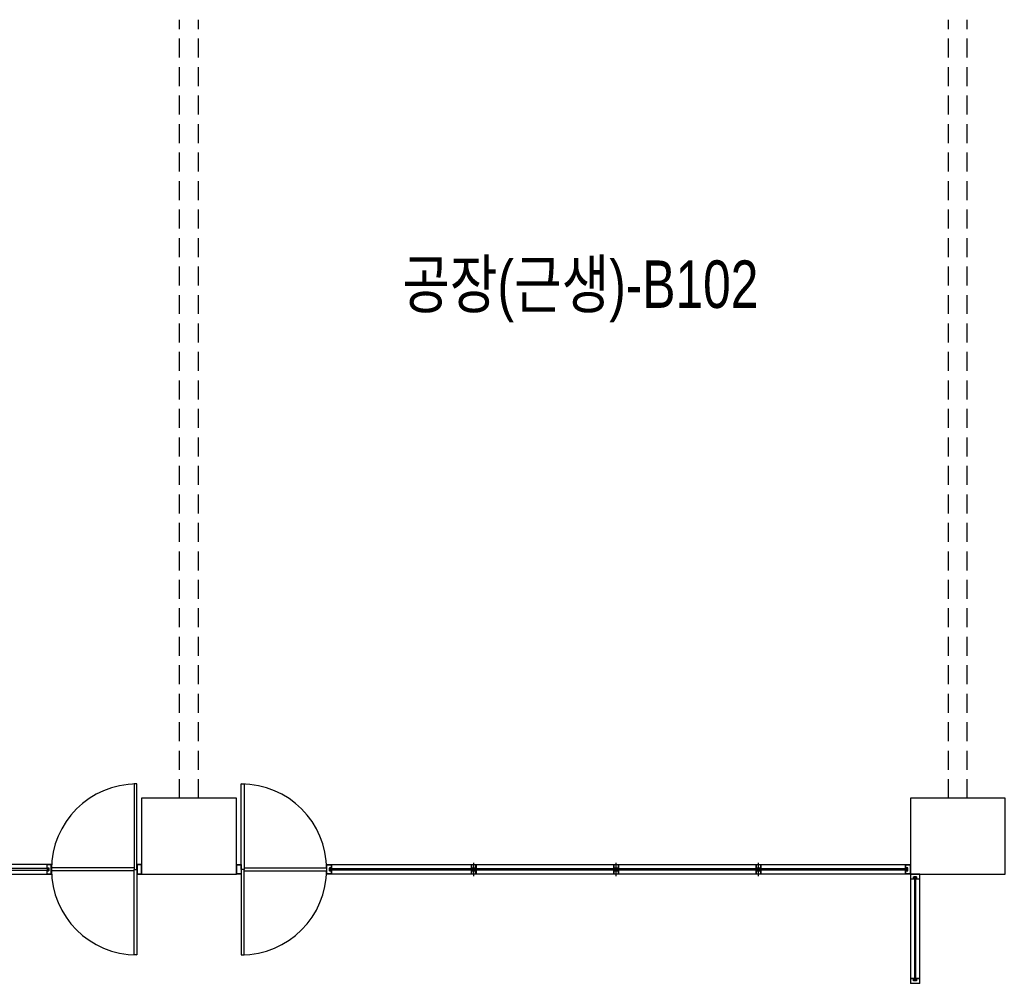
# Model space of a CAD drawing. Header units: millimetres. Extents: x 43806 to 399860, y -65551 to 59129.
# Drawn here: x 79786 to 90170, y 42796 to 52945 of the extents above; entities that cross this region are included whole.
import ezdxf
from ezdxf.enums import TextEntityAlignment as Align

# ---------------------------------------------------------------- set-up
doc = ezdxf.new("R2010")
doc.units = ezdxf.units.MM
doc.header["$LTSCALE"] = 400
doc.header["$MEASUREMENT"] = 0
doc.linetypes.add('광-XR-PLAN$0$HIDDEN', pattern=[0.375, 0.25, -0.125])
doc.layers.add('A', color=8, linetype='CONTINUOUS', lineweight=0)
doc.styles.add('CS', font='', dxfattribs={"height": 300})
doc.styles.get('CS').set_extended_font_data('HYwulM')

msp = doc.modelspace()

# ---------------------------------------------------------------- linework, layer by layer
at = {"layer": 'A', "linetype": '광-XR-PLAN$0$HIDDEN', "ltscale": 2}
for p, q in [((81470, 44745), (81470, 52945)), ((81670, 44745), (81670, 52945)), ((89570, 44745), (89570, 52945)), ((89770, 44745), (89770, 52945))]:
    msp.add_line(p, q, dxfattribs=at)
at = {"layer": 'A'}
for p, q in [((80990, 44895), (80990, 43995)), ((81020, 44895), (80990, 44895)), ((81020, 43995), (81020, 44895)), ((82120, 43995), (82120, 44895)), ((82120, 44895), (82150, 44895)), ((82150, 44895), (82150, 43995)), ((80070, 44045), (74020, 44045)), ((80120, 44045), (80070, 44045)), ((80070, 44045), (80070, 44009)), ((80118, 44043), (80072, 44043)), ((80072, 44043), (80072, 44011)), ((80118, 43947), (80118, 44043)), ((80120, 43945), (80120, 44045)), ((81070, 44045), (81020, 44045)), ((81020, 44045), (81020, 43945)), ((81068, 44043), (81022, 44043)), ((81022, 44043), (81022, 43947)), ((81068, 43947), (81068, 44043)), ((81070, 43945), (81070, 44045)), ((82070, 43945), (82070, 44045)), ((82070, 44045), (82120, 44045)), ((82072, 43947), (82072, 44043)), ((82072, 44043), (82118, 44043)), ((82118, 44043), (82118, 43947)), ((82120, 44045), (82120, 43945)), ((83020, 43945), (83020, 44045)), ((83020, 44045), (83070, 44045)), ((83022, 43947), (83022, 44043)), ((83022, 44043), (83068, 44043)), ((83068, 44043), (83068, 44011)), ((83070, 44045), (89120, 44045)), ((83070, 44045), (83070, 44009)), ((84545, 44009), (84545, 44045)), ((84545, 44045), (84595, 44045)), ((84593, 44043), (84547, 44043)), ((84547, 44043), (84547, 44011)), ((84570, 43925), (84570, 44065)), ((84593, 44011), (84593, 44043)), ((84595, 44045), (84595, 44009)), ((86045, 44009), (86045, 44045)), ((86045, 44045), (86095, 44045)), ((86093, 44043), (86047, 44043)), ((86047, 44043), (86047, 44011)), ((86070, 43925), (86070, 44065)), ((86093, 44011), (86093, 44043)), ((86095, 44045), (86095, 44009)), ((87545, 44009), (87545, 44045)), ((87545, 44045), (87595, 44045)), ((87593, 44043), (87547, 44043)), ((87547, 44043), (87547, 44011)), ((87570, 43925), (87570, 44065)), ((87593, 44011), (87593, 44043)), ((87595, 44045), (87595, 44009)), ((89120, 44009), (89120, 44045)), ((89120, 44045), (89170, 44045)), ((89122, 44011), (89122, 44043)), ((89122, 44043), (89168, 44043)), ((89168, 44043), (89168, 43947)), ((89170, 44045), (89170, 43945)), ((80080, 44003), (74010, 44003)), ((74010, 43987), (80080, 43987)), ((74020, 43945), (80070, 43945)), ((80070, 44009), (80090, 44009)), ((80090, 43981), (80070, 43981)), ((80070, 43981), (80070, 43945)), ((80070, 43945), (80120, 43945)), ((80072, 44011), (80092, 44011)), ((80092, 43979), (80072, 43979)), ((80072, 43979), (80072, 43947)), ((80072, 43947), (80118, 43947)), ((80080, 43981), (80090, 44009)), ((80090, 44009), (80080, 44009)), ((80080, 44009), (80080, 43981)), ((80080, 43981), (80090, 43981)), ((80090, 43981), (80090, 44009)), ((80090, 44009), (80090, 43981)), ((80092, 44011), (80092, 43979)), ((80990, 44010), (80120, 44010)), ((80990, 43980), (80120, 43980)), ((80990, 43095), (80990, 43995)), ((80990, 43995), (81020, 43995)), ((80990, 43995), (81020, 43995)), ((81020, 43995), (81020, 43095)), ((81020, 43945), (81070, 43945)), ((81022, 43947), (81068, 43947)), ((82120, 43945), (82070, 43945)), ((82118, 43947), (82072, 43947)), ((82150, 43995), (82120, 43995)), ((82120, 43995), (82120, 43095)), ((82150, 43995), (82120, 43995)), ((82150, 44010), (83020, 44010)), ((82150, 43095), (82150, 43995)), ((82150, 43980), (83020, 43980)), ((83070, 43945), (83020, 43945)), ((83068, 43947), (83022, 43947)), ((83068, 44011), (83048, 44011)), ((83048, 44011), (83048, 43979)), ((83048, 43979), (83068, 43979)), ((83060, 43981), (83050, 44009)), ((83050, 43981), (83050, 44009)), ((83050, 44009), (83060, 44009)), ((83070, 44009), (83050, 44009)), ((83050, 44009), (83050, 43981)), ((83060, 43981), (83050, 43981)), ((83050, 43981), (83070, 43981)), ((83060, 44009), (83060, 43981)), ((83060, 44003), (89130, 44003)), ((89130, 43987), (83060, 43987)), ((83068, 43979), (83068, 43947)), ((83070, 43981), (83070, 43945)), ((89120, 43945), (83070, 43945)), ((84565, 44009), (84545, 44009)), ((84545, 43945), (84545, 43981)), ((84545, 43981), (84565, 43981)), ((84595, 43945), (84545, 43945)), ((84547, 44011), (84567, 44011)), ((84567, 43979), (84547, 43979)), ((84547, 43979), (84547, 43947)), ((84547, 43947), (84593, 43947)), ((84555, 43981), (84565, 44009)), ((84565, 44009), (84555, 44009)), ((84555, 44009), (84555, 43981)), ((84555, 43981), (84565, 43981)), ((84565, 43981), (84565, 44009)), ((84565, 43981), (84565, 44009)), ((84567, 44011), (84567, 43979)), ((84573, 43979), (84573, 44011)), ((84573, 44011), (84593, 44011)), ((84593, 43979), (84573, 43979)), ((84585, 43981), (84575, 44009)), ((84575, 43981), (84575, 44009)), ((84575, 44009), (84585, 44009)), ((84595, 44009), (84575, 44009)), ((84575, 44009), (84575, 43981)), ((84585, 43981), (84575, 43981)), ((84575, 43981), (84595, 43981)), ((84585, 44009), (84585, 43981)), ((84593, 43947), (84593, 43979)), ((84595, 43981), (84595, 43945)), ((86065, 44009), (86045, 44009)), ((86045, 43945), (86045, 43981)), ((86045, 43981), (86065, 43981)), ((86095, 43945), (86045, 43945)), ((86047, 44011), (86067, 44011)), ((86067, 43979), (86047, 43979)), ((86047, 43979), (86047, 43947)), ((86047, 43947), (86093, 43947)), ((86055, 43981), (86065, 44009)), ((86065, 44009), (86055, 44009)), ((86055, 44009), (86055, 43981)), ((86055, 43981), (86065, 43981)), ((86065, 43981), (86065, 44009)), ((86065, 43981), (86065, 44009)), ((86067, 44011), (86067, 43979)), ((86073, 43979), (86073, 44011)), ((86073, 44011), (86093, 44011)), ((86093, 43979), (86073, 43979)), ((86085, 43981), (86075, 44009)), ((86075, 43981), (86075, 44009)), ((86075, 44009), (86085, 44009)), ((86095, 44009), (86075, 44009)), ((86075, 44009), (86075, 43981)), ((86085, 43981), (86075, 43981)), ((86075, 43981), (86095, 43981)), ((86085, 44009), (86085, 43981)), ((86093, 43947), (86093, 43979)), ((86095, 43981), (86095, 43945)), ((87565, 44009), (87545, 44009)), ((87545, 43945), (87545, 43981)), ((87545, 43981), (87565, 43981)), ((87595, 43945), (87545, 43945)), ((87547, 44011), (87567, 44011)), ((87567, 43979), (87547, 43979)), ((87547, 43979), (87547, 43947)), ((87547, 43947), (87593, 43947)), ((87555, 43981), (87565, 44009)), ((87565, 44009), (87555, 44009)), ((87555, 44009), (87555, 43981)), ((87555, 43981), (87565, 43981)), ((87565, 43981), (87565, 44009)), ((87565, 43981), (87565, 44009)), ((87567, 44011), (87567, 43979)), ((87573, 43979), (87573, 44011)), ((87573, 44011), (87593, 44011)), ((87593, 43979), (87573, 43979)), ((87585, 43981), (87575, 44009)), ((87575, 43981), (87575, 44009)), ((87575, 44009), (87585, 44009)), ((87595, 44009), (87575, 44009)), ((87575, 44009), (87575, 43981)), ((87585, 43981), (87575, 43981)), ((87575, 43981), (87595, 43981)), ((87585, 44009), (87585, 43981)), ((87593, 43947), (87593, 43979)), ((87595, 43981), (87595, 43945)), ((89140, 44009), (89120, 44009)), ((89120, 43981), (89140, 43981)), ((89120, 43945), (89120, 43981)), ((89170, 43945), (89120, 43945)), ((89142, 44011), (89122, 44011)), ((89122, 43979), (89142, 43979)), ((89122, 43947), (89122, 43979)), ((89168, 43947), (89122, 43947)), ((89130, 44009), (89140, 43981)), ((89130, 43981), (89130, 44009)), ((89130, 44009), (89140, 44009)), ((89140, 43981), (89130, 43981)), ((89140, 44009), (89140, 43981)), ((89140, 43981), (89140, 44009)), ((89142, 43979), (89142, 44011)), ((89270, 43945), (89170, 43945)), ((89170, 43945), (89170, 43895)), ((89268, 43943), (89172, 43943)), ((89172, 43943), (89172, 43897)), ((89268, 43897), (89268, 43943)), ((89270, 43895), (89270, 43945)), ((89170, 43895), (89170, 42845)), ((89170, 43895), (89206, 43895)), ((89172, 43897), (89204, 43897)), ((89204, 43897), (89204, 43917)), ((89204, 43917), (89236, 43917)), ((89234, 43905), (89206, 43915)), ((89234, 43915), (89206, 43915)), ((89206, 43915), (89206, 43905)), ((89206, 43895), (89206, 43915)), ((89206, 43915), (89234, 43915)), ((89206, 43905), (89234, 43905)), ((89212, 43905), (89228, 43905)), ((89212, 43905), (89212, 42835)), ((89228, 42835), (89228, 43905)), ((89234, 43905), (89234, 43915)), ((89234, 43915), (89234, 43895)), ((89234, 43895), (89270, 43895)), ((89236, 43917), (89236, 43897)), ((89236, 43897), (89268, 43897)), ((89270, 42845), (89270, 43895)), ((81020, 43095), (80990, 43095)), ((82120, 43095), (82150, 43095)), ((89206, 42845), (89170, 42845)), ((89170, 42845), (89170, 42795)), ((89204, 42843), (89172, 42843)), ((89172, 42843), (89172, 42797)), ((89172, 42797), (89268, 42797)), ((89204, 42823), (89204, 42843)), ((89236, 42823), (89204, 42823)), ((89206, 42825), (89206, 42845)), ((89206, 42835), (89234, 42825)), ((89234, 42835), (89206, 42835)), ((89206, 42835), (89206, 42825)), ((89206, 42825), (89234, 42825)), ((89234, 42825), (89206, 42825)), ((89234, 42845), (89234, 42825)), ((89270, 42845), (89234, 42845)), ((89234, 42825), (89234, 42835)), ((89236, 42843), (89236, 42823)), ((89268, 42843), (89236, 42843)), ((89268, 42797), (89268, 42843)), ((89270, 42795), (89270, 42845))]:
    msp.add_line(p, q, dxfattribs=at)
at = {"layer": 'A', "ltscale": 2}
for p, q in [((82070, 44745), (81070, 44745)), ((81070, 44745), (81070, 43945)), ((82070, 43945), (82070, 44745)), ((90170, 44745), (89170, 44745)), ((89170, 44745), (89170, 43945)), ((90170, 43945), (90170, 44745)), ((81070, 43945), (82070, 43945)), ((89170, 43945), (90170, 43945))]:
    msp.add_line(p, q, dxfattribs=at)
at = {"layer": 'A'}
for centre, radius, start, end in [((81020, 43995), 900, 90, 270), ((82120, 43995), 900, 270, 90), ((80064, 44009), 6.1, 280.3889, 0), ((80064, 43981), 6.1, 0, 79.6111), ((83076, 44009), 6.1, 180, 259.6111), ((83076, 43981), 6.1, 100.3889, 180), ((84539, 44009), 6.1, 280.3889, 0), ((84539, 43981), 6.1, 0, 79.6111), ((84601, 44009), 6.1, 180, 259.6111), ((84601, 43981), 6.1, 100.3889, 180), ((86039, 44009), 6.1, 280.3889, 0), ((86039, 43981), 6.1, 0, 79.6111), ((86101, 44009), 6.1, 180, 259.6111), ((86101, 43981), 6.1, 100.3889, 180), ((87539, 44009), 6.1, 280.3889, 0), ((87539, 43981), 6.1, 0, 79.6111), ((87601, 44009), 6.1, 180, 259.6111), ((87601, 43981), 6.1, 100.3889, 180), ((89114, 44009), 6.1, 280.3889, 0), ((89114, 43981), 6.1, 0, 79.6111), ((89206, 43888), 6.1, 10.3889, 90), ((89234, 43888), 6.1, 90, 169.6111), ((89206, 42851), 6.1, 270, 349.6111), ((89234, 42851), 6.1, 190.3889, 270)]:
    msp.add_arc(centre, radius, start, end, dxfattribs=at)

# ---------------------------------------------------------------- texts
at = {"layer": 'A', "style": 'CS', "width": 0.8}
msp.add_text('공장(근생)-B102', height=500, dxfattribs=at).set_placement((85692, 49909), align=Align.CENTER)

doc.saveas('drawing.dxf')
